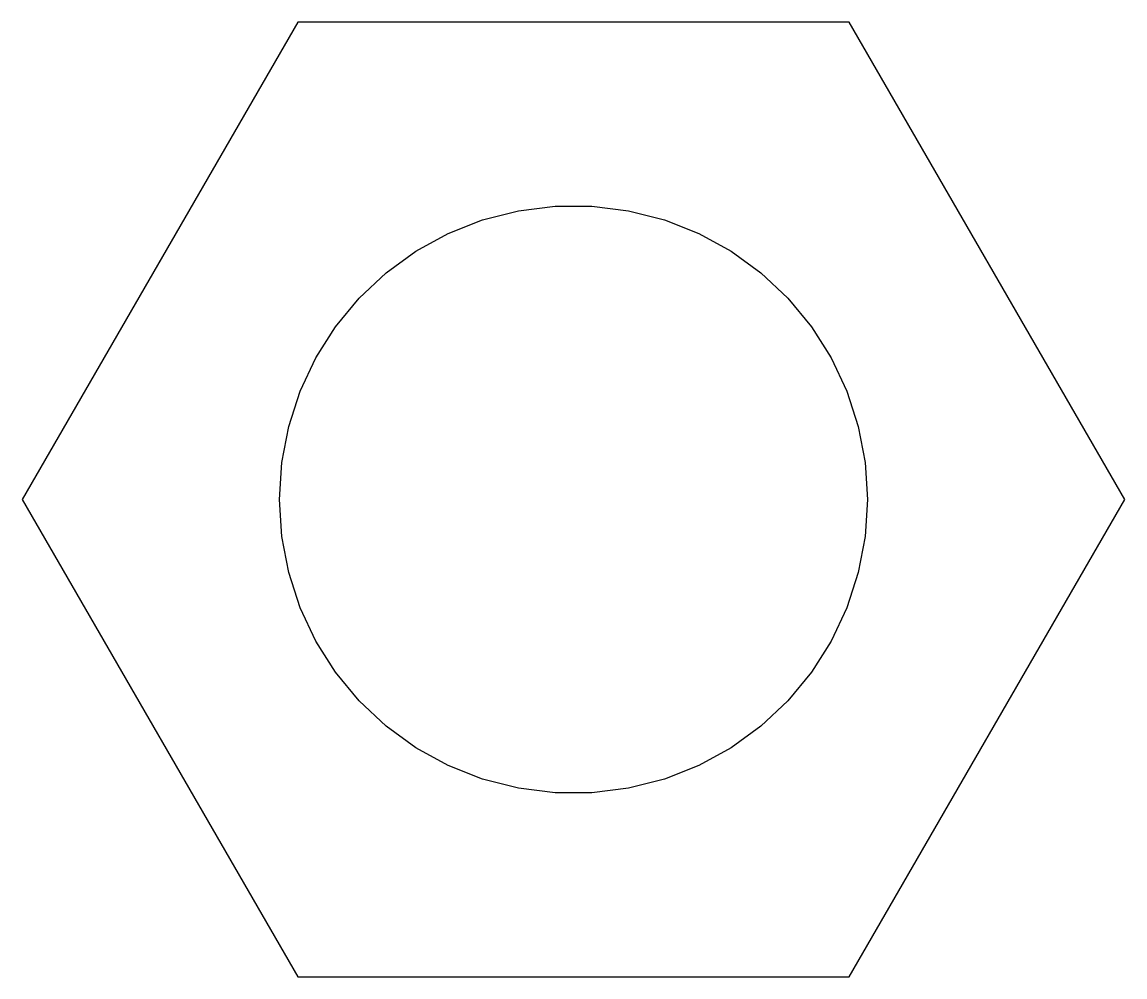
# Model space of a CAD drawing. Header units: metres. Extents: x -7.5 to 7.5, y 3 to 16.
import ezdxf

# ---------------------------------------------------------------- set-up
doc = ezdxf.new("R2010")
doc.units = ezdxf.units.M

msp = doc.modelspace()

# ---------------------------------------------------------------- linework, layer by layer
for p, q in [((-3.75049, 15.996), (-7.50099, 9.5)), ((3.75049, 15.996), (-3.75049, 15.996)), ((7.50099, 9.5), (3.75049, 15.996)), ((-1.23605, 13.3042), (-0.749512, 13.4291)), ((-0.749512, 13.4291), (-0.25116, 13.4921)), ((-0.25116, 13.4921), (0.25116, 13.4921)), ((0.25116, 13.4921), (0.749512, 13.4291)), ((0.749512, 13.4291), (1.23605, 13.3042)), ((-1.70311, 13.1193), (-1.23605, 13.3042)), ((1.23605, 13.3042), (1.70311, 13.1193)), ((-2.1433, 12.8773), (-1.70311, 13.1193)), ((1.70311, 13.1193), (2.1433, 12.8773)), ((-2.54968, 12.582), (-2.1433, 12.8773)), ((2.1433, 12.8773), (2.54968, 12.582)), ((-2.91586, 12.2382), (-2.54968, 12.582)), ((2.54968, 12.582), (2.91586, 12.2382)), ((-3.23605, 11.8511), (-2.91586, 12.2382)), ((2.91586, 12.2382), (3.23605, 11.8511)), ((-3.50522, 11.427), (-3.23605, 11.8511)), ((3.23605, 11.8511), (3.50522, 11.427)), ((-3.7191, 10.9725), (-3.50522, 11.427)), ((3.50522, 11.427), (3.7191, 10.9725)), ((-3.87433, 10.4948), (-3.7191, 10.9725)), ((3.7191, 10.9725), (3.87433, 10.4948)), ((-3.96844, 10.0013), (-3.87433, 10.4948)), ((3.87433, 10.4948), (3.96844, 10.0013)), ((-4, 9.5), (-3.96844, 10.0013)), ((3.96844, 10.0013), (4, 9.5)), ((-7.50099, 9.5), (-3.75049, 3.00395)), ((-3.96844, 8.99867), (-4, 9.5)), ((3.75049, 3.00395), (7.50099, 9.5)), ((4, 9.5), (3.96844, 8.99867)), ((-3.87433, 8.50525), (-3.96844, 8.99867)), ((3.96844, 8.99867), (3.87433, 8.50525)), ((-3.7191, 8.02751), (-3.87433, 8.50525)), ((3.87433, 8.50525), (3.7191, 8.02751)), ((-3.50522, 7.573), (-3.7191, 8.02751)), ((3.7191, 8.02751), (3.50522, 7.573)), ((-3.23605, 7.14886), (-3.50522, 7.573)), ((3.50522, 7.573), (3.23605, 7.14886)), ((-2.91586, 6.76183), (-3.23605, 7.14886)), ((3.23605, 7.14886), (2.91586, 6.76183)), ((-2.54968, 6.41795), (-2.91586, 6.76183)), ((2.91586, 6.76183), (2.54968, 6.41795)), ((-2.1433, 6.1227), (-2.54968, 6.41795)), ((2.54968, 6.41795), (2.1433, 6.1227)), ((-1.70311, 5.88071), (-2.1433, 6.1227)), ((2.1433, 6.1227), (1.70311, 5.88071)), ((-1.23605, 5.69579), (-1.70311, 5.88071)), ((1.70311, 5.88071), (1.23605, 5.69579)), ((-0.749512, 5.57086), (-1.23605, 5.69579)), ((-0.25116, 5.5079), (-0.749512, 5.57086)), ((0.749512, 5.57086), (0.25116, 5.5079)), ((1.23605, 5.69579), (0.749512, 5.57086)), ((0.25116, 5.5079), (-0.25116, 5.5079)), ((-3.75049, 3.00395), (3.75049, 3.00395))]:
    msp.add_line(p, q)

doc.saveas('drawing.dxf')
